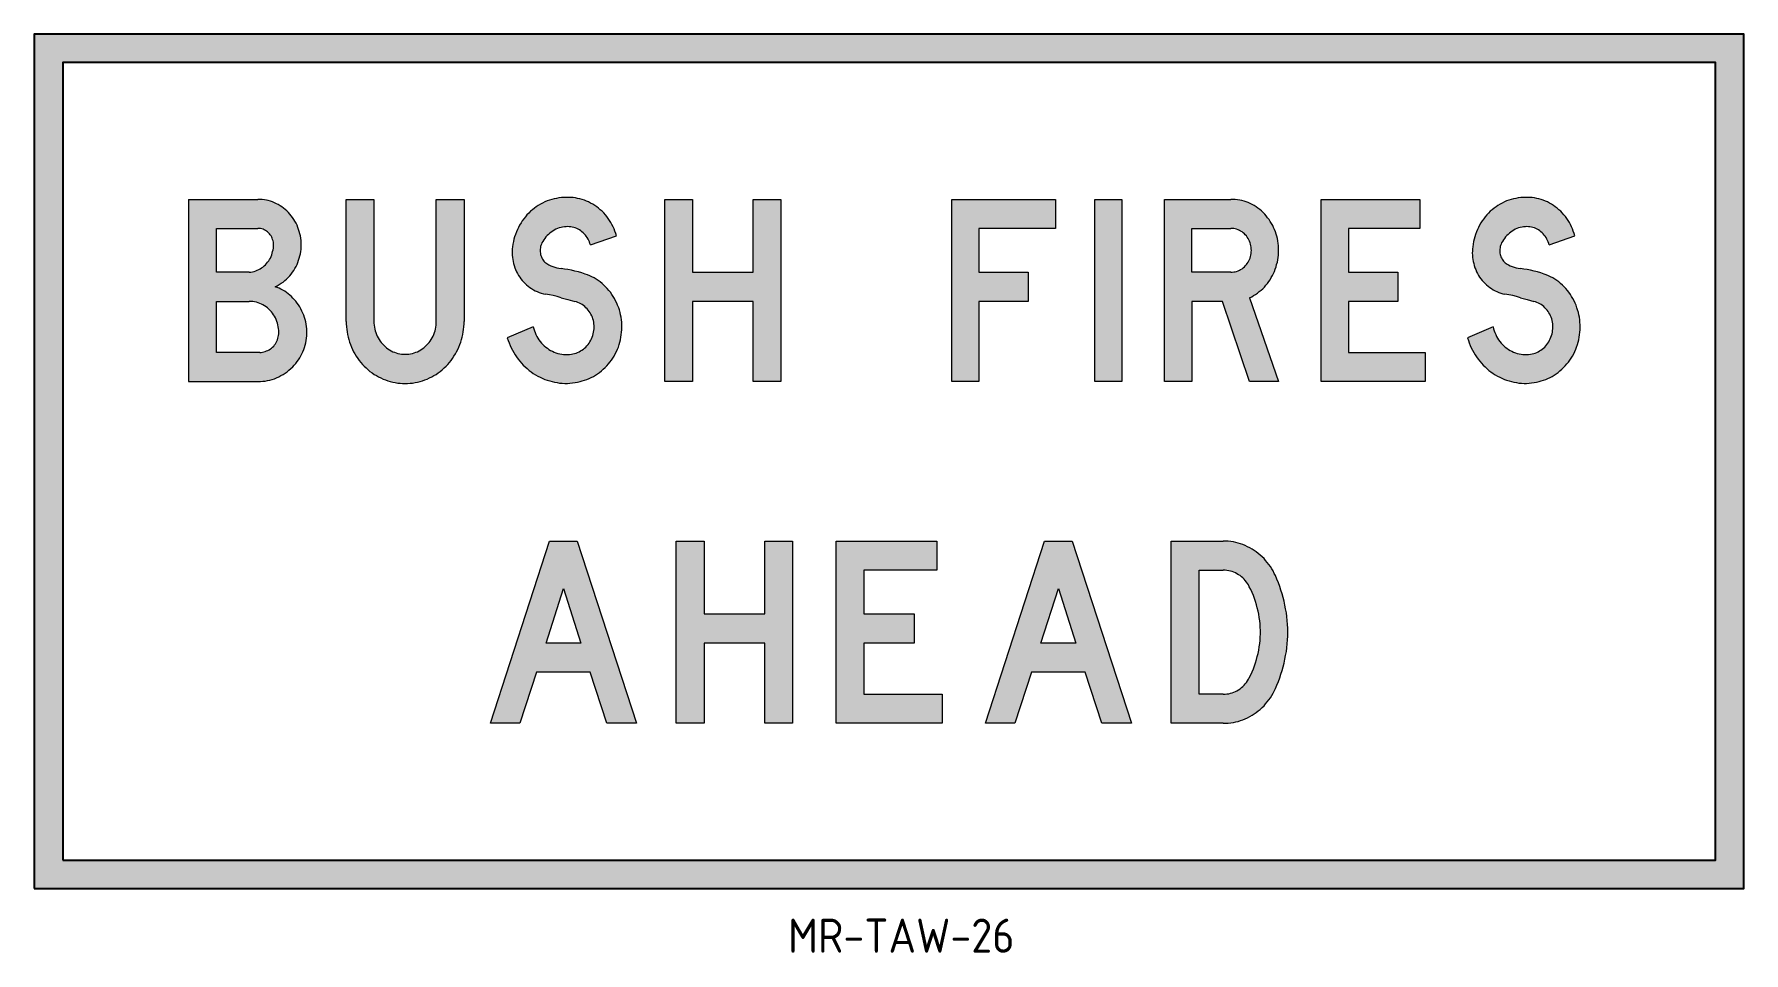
# Model space of a CAD drawing. Extents: x 74 to 224, y 113 to 194.
import ezdxf

# ---------------------------------------------------------------- set-up
doc = ezdxf.new("R2010")
doc.units = 0
doc.header["$LTSCALE"] = 12
doc.header["$MEASUREMENT"] = 0
doc.layers.get('0').update_dxf_attribs({"linetype": 'CONTINUOUS'})
for name, color, linetype in [('L25', 1, 'CONTINUOUS'), ('L35', 3, 'CONTINUOUS'), ('T25', 1, 'CONTINUOUS')]:
    doc.layers.add(name, color=color, linetype=linetype)
doc.styles.add('ISO', font='iso')

msp = doc.modelspace()

# ---------------------------------------------------------------- hatches: boundary and pattern name
at = {"layer": 'L25'}
h = msp.add_hatch(color=256, dxfattribs=at)
h.paths.add_polyline_path([(73.75, 118.61), (223.75, 118.61), (223.75, 193.61), (73.75, 193.61)])
h.paths.add_polyline_path([(76.25, 121.11), (221.25, 121.11), (221.25, 191.11), (76.25, 191.11)], flags=16)
h = msp.add_hatch(color=256, dxfattribs=at)
h.paths.add_polyline_path([(165.13, 140.16), (162.08, 140.16), (163.61, 144.95)], flags=16)
h.paths.add_polyline_path([(157.21, 133.12), (162.39, 149.11), (164.83, 149.11), (170.01, 133.12), (167.42, 133.12), (165.97, 137.6), (161.24, 137.6), (159.8, 133.12)])
h.paths.add_polyline_path([(144.1, 149.11), (152.94, 149.11), (152.94, 146.56), (146.54, 146.56), (146.54, 142.72), (150.96, 142.72), (150.96, 140.16), (146.54, 140.16), (146.54, 135.68), (153.4, 135.68), (153.4, 133.12), (144.1, 133.12)])
h.paths.add_polyline_path([(130.08, 149.11), (132.53, 149.11), (132.53, 142.72), (137.85, 142.72), (137.85, 149.11), (140.29, 149.11), (140.29, 133.12), (137.85, 133.12), (137.85, 140.16), (132.53, 140.16), (132.53, 133.12), (130.08, 133.12)])
h.paths.add_polyline_path([(121.7, 140.16), (118.66, 140.16), (120.18, 144.95)], flags=16)
h.paths.add_polyline_path([(113.78, 133.12), (118.96, 149.11), (121.4, 149.11), (126.58, 133.12), (123.99, 133.12), (122.54, 137.6), (117.82, 137.6), (116.37, 133.12)])
h.paths.add_polyline_path([(186.66, 179.11), (195.32, 179.11), (195.32, 176.55), (189.06, 176.55), (189.06, 172.71), (193.38, 172.71), (193.38, 170.15), (189.06, 170.15), (189.06, 165.68), (195.78, 165.68), (195.78, 163.12), (186.66, 163.12)])
h.paths.add_polyline_path([(166.8, 179.11), (169.19, 179.11), (169.19, 163.12), (166.8, 163.12)])
h.paths.add_polyline_path([(154.25, 179.11), (163.36, 179.11), (163.36, 176.55), (156.64, 176.55), (156.64, 172.71), (160.97, 172.71), (160.97, 170.15), (156.64, 170.15), (156.64, 163.12), (154.25, 163.12)])
h.paths.add_polyline_path([(129.08, 179.11), (131.51, 179.11), (131.51, 172.71), (136.83, 172.71), (136.83, 179.11), (139.26, 179.11), (139.26, 163.12), (136.83, 163.12), (136.83, 170.15), (131.51, 170.15), (131.51, 163.12), (129.08, 163.12)])
h.paths.add_polyline_path([(178.08, 135.68), (175.95, 135.68), (175.95, 146.56), (178.08, 146.56), (178.24, 146.55), (178.39, 146.54), (178.55, 146.51), (178.7, 146.48), (178.85, 146.43), (178.99, 146.38), (179.14, 146.32), (179.28, 146.24), (179.41, 146.16), (179.55, 146.08), (179.67, 145.98), (179.79, 145.88), (179.9, 145.77), (180.01, 145.65), (180.11, 145.52), (180.2, 145.39), (180.29, 145.26), (180.36, 145.11), (180.49, 144.86), (180.61, 144.6), (180.72, 144.34), (180.82, 144.07), (180.91, 143.8), (180.99, 143.52), (181.06, 143.25), (181.13, 142.97), (181.19, 142.69), (181.23, 142.41), (181.27, 142.12), (181.3, 141.84), (181.31, 141.55), (181.33, 141.26), (181.33, 140.98), (181.31, 140.68), (181.3, 140.4), (181.27, 140.11), (181.23, 139.83), (181.19, 139.55), (181.13, 139.26), (181.06, 138.98), (180.99, 138.71), (180.91, 138.44), (180.82, 138.17), (180.72, 137.9), (180.61, 137.63), (180.49, 137.37), (180.36, 137.12), (180.29, 136.98), (180.2, 136.84), (180.11, 136.71), (180.01, 136.58), (179.9, 136.47), (179.79, 136.36), (179.67, 136.25), (179.55, 136.15), (179.41, 136.06), (179.28, 135.98), (179.14, 135.92), (178.99, 135.85), (178.85, 135.8), (178.7, 135.76), (178.55, 135.72), (178.39, 135.7), (178.24, 135.69)], flags=16)
h.paths.add_polyline_path([(178.08, 133.12), (173.51, 133.12), (173.51, 149.11), (178.08, 149.11), (178.3, 149.11), (178.52, 149.1), (178.74, 149.08), (178.96, 149.04), (179.17, 149), (179.39, 148.94), (179.6, 148.88), (179.8, 148.8), (180.01, 148.72), (180.21, 148.62), (180.41, 148.52), (180.6, 148.41), (180.79, 148.3), (180.97, 148.17), (181.15, 148.03), (181.32, 147.89), (181.49, 147.73), (181.65, 147.58), (181.79, 147.41), (181.94, 147.24), (182.08, 147.06), (182.21, 146.87), (182.33, 146.68), (182.45, 146.49), (182.55, 146.28), (182.65, 146.08), (182.79, 145.76), (182.92, 145.45), (183.03, 145.14), (183.14, 144.81), (183.25, 144.49), (183.34, 144.16), (183.42, 143.83), (183.49, 143.49), (183.55, 143.16), (183.61, 142.82), (183.65, 142.48), (183.68, 142.14), (183.71, 141.8), (183.73, 141.46), (183.73, 141.11), (183.73, 140.77), (183.71, 140.44), (183.68, 140.09), (183.65, 139.75), (183.61, 139.41), (183.55, 139.08), (183.49, 138.74), (183.42, 138.41), (183.34, 138.08), (183.25, 137.75), (183.14, 137.42), (183.03, 137.1), (182.92, 136.78), (182.79, 136.47), (182.65, 136.16), (182.55, 135.95), (182.45, 135.75), (182.33, 135.55), (182.21, 135.36), (182.08, 135.17), (181.94, 134.99), (181.79, 134.82), (181.65, 134.66), (181.49, 134.5), (181.32, 134.34), (181.15, 134.2), (180.97, 134.07), (180.79, 133.94), (180.6, 133.82), (180.41, 133.71), (180.21, 133.61), (180.01, 133.52), (179.8, 133.43), (179.6, 133.36), (179.39, 133.29), (179.17, 133.24), (178.96, 133.2), (178.74, 133.16), (178.52, 133.14), (178.3, 133.12)])
h.paths.add_polyline_path([(206.68, 175.11), (208.92, 175.92), (208.85, 176.12), (208.79, 176.32), (208.71, 176.52), (208.63, 176.71), (208.54, 176.9), (208.44, 177.08), (208.33, 177.26), (208.21, 177.44), (208.09, 177.6), (207.96, 177.76), (207.82, 177.92), (207.68, 178.06), (207.53, 178.2), (207.37, 178.33), (207.21, 178.46), (207.04, 178.57), (206.88, 178.68), (206.7, 178.79), (206.52, 178.88), (206.34, 178.96), (206.15, 179.03), (205.96, 179.1), (205.77, 179.15), (205.58, 179.19), (205.38, 179.23), (205.18, 179.26), (204.98, 179.27), (204.78, 179.28), (204.58, 179.27), (204.37, 179.27), (204.17, 179.26), (203.96, 179.23), (203.75, 179.2), (203.54, 179.16), (203.34, 179.1), (203.14, 179.04), (202.94, 178.97), (202.75, 178.88), (202.56, 178.79), (202.37, 178.69), (202.18, 178.58), (202.01, 178.46), (201.83, 178.33), (201.67, 178.19), (201.5, 178.06), (201.35, 177.9), (201.21, 177.74), (201.06, 177.57), (200.93, 177.41), (200.8, 177.22), (200.68, 177.04), (200.57, 176.85), (200.47, 176.65), (200.37, 176.46), (200.29, 176.25), (200.21, 176.04), (200.14, 175.83), (200.08, 175.62), (200.03, 175.4), (199.99, 175.18), (199.96, 174.95), (199.94, 174.77), (199.93, 174.58), (199.92, 174.39), (199.93, 174.2), (199.95, 174.02), (199.97, 173.83), (200.01, 173.65), (200.05, 173.47), (200.1, 173.29), (200.15, 173.11), (200.23, 172.94), (200.3, 172.76), (200.38, 172.6), (200.48, 172.44), (200.57, 172.29), (200.68, 172.14), (200.79, 171.99), (200.91, 171.86), (201.04, 171.73), (201.17, 171.6), (201.31, 171.49), (201.45, 171.38), (201.6, 171.28), (201.76, 171.18), (201.92, 171.09), (202.09, 171.01), (202.26, 170.94), (202.43, 170.88), (202.61, 170.83), (202.79, 170.79), (203.13, 170.73), (203.47, 170.66), (203.8, 170.57), (204.14, 170.47), (204.73, 170.31), (205.33, 170.15), (205.47, 170.12), (205.6, 170.07), (205.72, 170.01), (205.85, 169.95), (205.97, 169.87), (206.08, 169.79), (206.19, 169.7), (206.3, 169.6), (206.39, 169.5), (206.49, 169.39), (206.58, 169.28), (206.65, 169.15), (206.72, 169.03), (206.79, 168.9), (206.84, 168.76), (206.89, 168.62), (206.93, 168.47), (206.96, 168.33), (206.98, 168.19), (206.99, 168.04), (206.99, 167.89), (206.99, 167.74), (206.97, 167.6), (206.95, 167.44), (206.92, 167.3), (206.88, 167.15), (206.83, 167.01), (206.77, 166.88), (206.71, 166.74), (206.64, 166.61), (206.56, 166.49), (206.47, 166.37), (206.38, 166.26), (206.28, 166.15), (206.18, 166.05), (206.07, 165.96), (205.95, 165.88), (205.83, 165.8), (205.7, 165.73), (205.58, 165.67), (205.45, 165.62), (205.31, 165.58), (205.17, 165.54), (205.03, 165.52), (204.87, 165.5), (204.7, 165.49), (204.53, 165.49), (204.37, 165.5), (204.2, 165.52), (204.03, 165.55), (203.87, 165.59), (203.71, 165.64), (203.55, 165.7), (203.39, 165.77), (203.24, 165.85), (203.1, 165.94), (202.96, 166.04), (202.82, 166.14), (202.69, 166.26), (202.57, 166.38), (202.45, 166.5), (202.34, 166.64), (202.23, 166.78), (202.14, 166.93), (202.05, 167.08), (201.98, 167.24), (201.91, 167.41), (201.84, 167.57), (201.79, 167.74), (201.75, 167.92), (199.51, 166.96), (199.58, 166.73), (199.66, 166.51), (199.74, 166.29), (199.84, 166.08), (199.94, 165.87), (200.05, 165.66), (200.17, 165.47), (200.3, 165.28), (200.43, 165.09), (200.58, 164.91), (200.72, 164.73), (200.88, 164.56), (201.05, 164.4), (201.21, 164.25), (201.38, 164.1), (201.56, 163.96), (201.75, 163.83), (201.94, 163.72), (202.13, 163.6), (202.33, 163.5), (202.53, 163.4), (202.74, 163.31), (202.94, 163.23), (203.15, 163.17), (203.37, 163.11), (203.58, 163.07), (203.8, 163.02), (204.02, 162.99), (204.24, 162.98), (204.47, 162.96), (204.69, 162.96), (204.91, 162.98), (205.12, 163), (205.34, 163.03), (205.56, 163.07), (205.78, 163.12), (205.98, 163.17), (206.18, 163.23), (206.37, 163.3), (206.56, 163.38), (206.75, 163.47), (206.93, 163.57), (207.12, 163.68), (207.29, 163.8), (207.46, 163.92), (207.62, 164.05), (207.78, 164.19), (207.93, 164.34), (208.08, 164.5), (208.23, 164.66), (208.36, 164.82), (208.48, 165), (208.6, 165.18), (208.71, 165.36), (208.82, 165.55), (208.91, 165.75), (209, 165.95), (209.07, 166.15), (209.15, 166.36), (209.21, 166.57), (209.26, 166.78), (209.31, 167), (209.34, 167.22), (209.36, 167.44), (209.38, 167.66), (209.39, 167.88), (209.39, 168.09), (209.37, 168.32), (209.35, 168.54), (209.32, 168.76), (209.28, 168.97), (209.23, 169.19), (209.17, 169.4), (209.11, 169.6), (209.03, 169.81), (208.95, 170.01), (208.85, 170.21), (208.75, 170.4), (208.64, 170.59), (208.53, 170.77), (208.4, 170.95), (208.27, 171.12), (208.13, 171.28), (207.99, 171.44), (207.83, 171.59), (207.67, 171.73), (207.51, 171.86), (207.34, 171.98), (207.17, 172.1), (206.99, 172.21), (206.8, 172.31), (206.61, 172.4), (206.42, 172.48), (206.23, 172.55), (205.93, 172.65), (205.64, 172.74), (205.34, 172.82), (205.04, 172.88), (204.75, 172.94), (204.44, 172.99), (204.14, 173.03), (203.96, 173.06), (203.78, 173.1), (203.6, 173.15), (203.43, 173.21), (203.26, 173.28), (203.09, 173.36), (202.99, 173.41), (202.91, 173.47), (202.82, 173.53), (202.75, 173.61), (202.67, 173.69), (202.6, 173.78), (202.54, 173.87), (202.49, 173.97), (202.44, 174.07), (202.4, 174.17), (202.37, 174.28), (202.35, 174.4), (202.34, 174.51), (202.34, 174.63), (202.34, 174.74), (202.36, 174.85), (202.38, 174.96), (202.41, 175.07), (202.45, 175.17), (202.49, 175.28), (202.57, 175.41), (202.65, 175.55), (202.75, 175.68), (202.84, 175.81), (202.95, 175.93), (203.06, 176.04), (203.18, 176.14), (203.3, 176.24), (203.43, 176.33), (203.56, 176.41), (203.7, 176.48), (203.84, 176.54), (203.99, 176.6), (204.13, 176.64), (204.29, 176.68), (204.43, 176.7), (204.58, 176.71), (204.72, 176.72), (204.85, 176.71), (204.98, 176.7), (205.11, 176.68), (205.24, 176.65), (205.37, 176.6), (205.49, 176.55), (205.61, 176.49), (205.73, 176.43), (205.84, 176.36), (205.95, 176.27), (206.05, 176.18), (206.15, 176.09), (206.24, 175.98), (206.32, 175.87), (206.4, 175.76), (206.47, 175.63), (206.53, 175.51), (206.59, 175.38), (206.64, 175.25)])
h.paths.add_polyline_path([(178.74, 172.71), (175.31, 172.71), (175.31, 176.55), (178.74, 176.55), (178.87, 176.55), (179, 176.54), (179.13, 176.52), (179.25, 176.48), (179.37, 176.44), (179.5, 176.38), (179.6, 176.33), (179.72, 176.25), (179.82, 176.17), (179.93, 176.09), (180.01, 176), (180.1, 175.9), (180.18, 175.79), (180.25, 175.68), (180.32, 175.56), (180.38, 175.44), (180.43, 175.3), (180.47, 175.18), (180.5, 175.04), (180.52, 174.91), (180.53, 174.77), (180.54, 174.63), (180.53, 174.5), (180.52, 174.36), (180.5, 174.22), (180.47, 174.09), (180.43, 173.96), (180.38, 173.84), (180.32, 173.71), (180.25, 173.6), (180.18, 173.48), (180.1, 173.38), (180.01, 173.28), (179.93, 173.18), (179.82, 173.09), (179.72, 173.02), (179.6, 172.95), (179.5, 172.89), (179.37, 172.83), (179.25, 172.79), (179.13, 172.76), (179, 172.74), (178.87, 172.72)], flags=16)
h.paths.add_polyline_path([(180.39, 170.47), (182.92, 163.12), (180.39, 163.12), (178, 170.15), (175.31, 170.15), (175.31, 163.12), (172.92, 163.12), (172.92, 179.11), (178.74, 179.11), (178.94, 179.11), (179.13, 179.1), (179.33, 179.08), (179.52, 179.04), (179.71, 179), (179.9, 178.95), (180.08, 178.89), (180.26, 178.82), (180.44, 178.74), (180.61, 178.65), (180.79, 178.56), (180.95, 178.45), (181.12, 178.34), (181.28, 178.22), (181.42, 178.09), (181.57, 177.95), (181.71, 177.81), (181.84, 177.66), (181.97, 177.5), (182.09, 177.34), (182.2, 177.17), (182.31, 177), (182.41, 176.82), (182.49, 176.64), (182.57, 176.45), (182.65, 176.26), (182.71, 176.06), (182.77, 175.87), (182.82, 175.66), (182.86, 175.46), (182.89, 175.25), (182.91, 175.05), (182.92, 174.84), (182.92, 174.63), (182.92, 174.42), (182.91, 174.22), (182.89, 174.01), (182.86, 173.8), (182.82, 173.59), (182.76, 173.38), (182.71, 173.19), (182.64, 172.99), (182.57, 172.79), (182.49, 172.6), (182.39, 172.42), (182.29, 172.24), (182.19, 172.06), (182.07, 171.89), (181.95, 171.73), (181.82, 171.57), (181.68, 171.41), (181.54, 171.27), (181.39, 171.13), (181.24, 171.01), (181.08, 170.88), (180.91, 170.77), (180.74, 170.66), (180.57, 170.56)])
h.paths.add_polyline_path([(122.55, 175.11), (124.83, 175.92), (124.77, 176.12), (124.7, 176.32), (124.62, 176.52), (124.54, 176.71), (124.44, 176.9), (124.34, 177.08), (124.23, 177.26), (124.11, 177.44), (123.99, 177.6), (123.86, 177.76), (123.72, 177.92), (123.57, 178.06), (123.42, 178.2), (123.26, 178.33), (123.1, 178.46), (122.93, 178.57), (122.76, 178.68), (122.57, 178.79), (122.39, 178.88), (122.21, 178.96), (122.02, 179.03), (121.82, 179.1), (121.63, 179.15), (121.43, 179.19), (121.23, 179.23), (121.03, 179.26), (120.83, 179.27), (120.62, 179.28), (120.43, 179.27), (120.21, 179.27), (120, 179.26), (119.79, 179.23), (119.57, 179.2), (119.37, 179.16), (119.16, 179.1), (118.95, 179.04), (118.76, 178.97), (118.55, 178.88), (118.36, 178.79), (118.17, 178.69), (117.98, 178.58), (117.8, 178.46), (117.63, 178.33), (117.46, 178.19), (117.3, 178.06), (117.14, 177.9), (116.98, 177.74), (116.84, 177.57), (116.71, 177.41), (116.57, 177.22), (116.46, 177.04), (116.34, 176.85), (116.24, 176.65), (116.14, 176.46), (116.05, 176.25), (115.97, 176.04), (115.9, 175.83), (115.84, 175.62), (115.79, 175.4), (115.75, 175.18), (115.71, 174.95), (115.69, 174.77), (115.68, 174.58), (115.68, 174.39), (115.69, 174.2), (115.71, 174.02), (115.74, 173.83), (115.76, 173.65), (115.81, 173.47), (115.86, 173.29), (115.92, 173.11), (115.99, 172.94), (116.06, 172.76), (116.15, 172.6), (116.25, 172.44), (116.35, 172.29), (116.45, 172.14), (116.57, 171.99), (116.69, 171.86), (116.82, 171.73), (116.95, 171.6), (117.09, 171.49), (117.24, 171.38), (117.38, 171.28), (117.55, 171.18), (117.71, 171.09), (117.89, 171.01), (118.06, 170.94), (118.24, 170.88), (118.42, 170.83), (118.6, 170.79), (118.95, 170.73), (119.29, 170.66), (119.63, 170.57), (119.97, 170.47), (120.57, 170.31), (121.19, 170.15), (121.32, 170.12), (121.45, 170.07), (121.58, 170.01), (121.71, 169.95), (121.83, 169.87), (121.95, 169.79), (122.06, 169.7), (122.16, 169.6), (122.27, 169.5), (122.36, 169.39), (122.45, 169.28), (122.53, 169.15), (122.6, 169.03), (122.66, 168.9), (122.72, 168.76), (122.77, 168.62), (122.81, 168.47), (122.84, 168.33), (122.86, 168.19), (122.87, 168.04), (122.87, 167.89), (122.87, 167.74), (122.86, 167.6), (122.83, 167.44), (122.8, 167.3), (122.76, 167.15), (122.71, 167.01), (122.65, 166.88), (122.59, 166.74), (122.51, 166.61), (122.43, 166.49), (122.35, 166.37), (122.25, 166.26), (122.15, 166.15), (122.04, 166.05), (121.93, 165.96), (121.81, 165.88), (121.69, 165.8), (121.57, 165.73), (121.43, 165.67), (121.3, 165.62), (121.16, 165.58), (121.02, 165.54), (120.88, 165.52), (120.71, 165.5), (120.54, 165.49), (120.37, 165.49), (120.2, 165.5), (120.03, 165.52), (119.86, 165.55), (119.7, 165.59), (119.53, 165.64), (119.37, 165.7), (119.22, 165.77), (119.06, 165.85), (118.91, 165.94), (118.77, 166.04), (118.63, 166.14), (118.5, 166.26), (118.37, 166.38), (118.25, 166.5), (118.14, 166.64), (118.03, 166.78), (117.94, 166.93), (117.85, 167.08), (117.77, 167.24), (117.7, 167.41), (117.63, 167.57), (117.58, 167.74), (117.54, 167.92), (115.26, 166.96), (115.33, 166.73), (115.41, 166.51), (115.5, 166.29), (115.6, 166.08), (115.7, 165.87), (115.82, 165.66), (115.94, 165.47), (116.06, 165.28), (116.2, 165.09), (116.35, 164.91), (116.5, 164.73), (116.65, 164.56), (116.82, 164.4), (116.99, 164.25), (117.17, 164.1), (117.35, 163.96), (117.54, 163.83), (117.73, 163.72), (117.93, 163.6), (118.13, 163.5), (118.33, 163.4), (118.54, 163.31), (118.76, 163.23), (118.98, 163.17), (119.19, 163.11), (119.41, 163.07), (119.63, 163.02), (119.85, 162.99), (120.08, 162.98), (120.3, 162.96), (120.53, 162.96), (120.75, 162.98), (120.97, 163), (121.2, 163.03), (121.42, 163.07), (121.64, 163.12), (121.84, 163.17), (122.04, 163.23), (122.24, 163.3), (122.43, 163.38), (122.62, 163.47), (122.81, 163.57), (123, 163.68), (123.18, 163.8), (123.35, 163.92), (123.51, 164.05), (123.68, 164.19), (123.84, 164.34), (123.98, 164.5), (124.13, 164.66), (124.26, 164.82), (124.39, 165), (124.51, 165.18), (124.62, 165.36), (124.73, 165.55), (124.83, 165.75), (124.92, 165.95), (125, 166.15), (125.06, 166.36), (125.13, 166.57), (125.18, 166.78), (125.22, 167), (125.26, 167.22), (125.29, 167.44), (125.3, 167.66), (125.31, 167.88), (125.31, 168.09), (125.3, 168.32), (125.27, 168.54), (125.24, 168.76), (125.2, 168.97), (125.15, 169.19), (125.09, 169.4), (125.03, 169.6), (124.94, 169.81), (124.86, 170.01), (124.76, 170.21), (124.66, 170.4), (124.55, 170.59), (124.43, 170.77), (124.31, 170.95), (124.17, 171.12), (124.03, 171.28), (123.88, 171.44), (123.73, 171.59), (123.57, 171.73), (123.4, 171.86), (123.23, 171.98), (123.05, 172.1), (122.87, 172.21), (122.68, 172.31), (122.49, 172.4), (122.3, 172.48), (122.1, 172.55), (121.8, 172.65), (121.5, 172.74), (121.19, 172.82), (120.89, 172.88), (120.58, 172.94), (120.27, 172.99), (119.97, 173.03), (119.79, 173.06), (119.6, 173.1), (119.43, 173.15), (119.25, 173.21), (119.08, 173.28), (118.9, 173.36), (118.81, 173.41), (118.72, 173.47), (118.63, 173.53), (118.55, 173.61), (118.47, 173.69), (118.41, 173.78), (118.35, 173.87), (118.29, 173.97), (118.25, 174.07), (118.21, 174.17), (118.18, 174.28), (118.16, 174.4), (118.14, 174.51), (118.14, 174.63), (118.14, 174.74), (118.16, 174.85), (118.18, 174.96), (118.21, 175.07), (118.25, 175.17), (118.3, 175.28), (118.38, 175.41), (118.46, 175.55), (118.55, 175.68), (118.65, 175.81), (118.76, 175.93), (118.87, 176.04), (118.99, 176.14), (119.12, 176.24), (119.25, 176.33), (119.38, 176.41), (119.52, 176.48), (119.67, 176.54), (119.81, 176.6), (119.97, 176.64), (120.11, 176.68), (120.27, 176.7), (120.43, 176.71), (120.56, 176.72), (120.69, 176.71), (120.83, 176.7), (120.96, 176.68), (121.09, 176.65), (121.22, 176.6), (121.35, 176.55), (121.47, 176.49), (121.59, 176.43), (121.7, 176.36), (121.81, 176.27), (121.92, 176.18), (122.01, 176.09), (122.11, 175.98), (122.19, 175.87), (122.27, 175.76), (122.34, 175.63), (122.41, 175.51), (122.46, 175.38), (122.51, 175.25)])
h.paths.add_polyline_path([(101.13, 168.39), (101.13, 179.11), (103.56, 179.11), (103.56, 168.39), (103.56, 168.23), (103.58, 168.06), (103.6, 167.9), (103.63, 167.73), (103.67, 167.57), (103.72, 167.41), (103.78, 167.25), (103.85, 167.1), (103.92, 166.96), (104.01, 166.81), (104.1, 166.67), (104.2, 166.54), (104.3, 166.42), (104.42, 166.3), (104.53, 166.18), (104.66, 166.08), (104.79, 165.99), (104.93, 165.9), (105.07, 165.82), (105.21, 165.74), (105.36, 165.69), (105.51, 165.63), (105.66, 165.59), (105.82, 165.55), (105.98, 165.53), (106.14, 165.52), (106.29, 165.52), (106.45, 165.52), (106.61, 165.53), (106.77, 165.55), (106.93, 165.59), (107.08, 165.63), (107.23, 165.69), (107.38, 165.74), (107.53, 165.82), (107.66, 165.9), (107.8, 165.99), (107.93, 166.08), (108.06, 166.18), (108.17, 166.3), (108.29, 166.42), (108.39, 166.54), (108.5, 166.67), (108.58, 166.81), (108.66, 166.96), (108.74, 167.1), (108.81, 167.25), (108.87, 167.41), (108.92, 167.57), (108.96, 167.73), (108.99, 167.9), (109.01, 168.06), (109.03, 168.23), (109.03, 168.39), (109.03, 179.11), (111.46, 179.11), (111.46, 168.39), (111.46, 168.17), (111.44, 167.93), (111.42, 167.7), (111.39, 167.47), (111.35, 167.25), (111.3, 167.02), (111.24, 166.8), (111.17, 166.58), (111.09, 166.36), (111.01, 166.15), (110.91, 165.94), (110.81, 165.74), (110.7, 165.54), (110.58, 165.34), (110.46, 165.15), (110.32, 164.97), (110.18, 164.8), (110.03, 164.62), (109.88, 164.46), (109.71, 164.31), (109.55, 164.15), (109.37, 164.01), (109.2, 163.88), (109.01, 163.75), (108.82, 163.64), (108.63, 163.53), (108.43, 163.43), (108.23, 163.34), (108.02, 163.26), (107.81, 163.19), (107.6, 163.12), (107.39, 163.07), (107.17, 163.03), (106.95, 162.99), (106.73, 162.97), (106.51, 162.96), (106.29, 162.96), (106.07, 162.96), (105.85, 162.97), (105.64, 162.99), (105.42, 163.03), (105.2, 163.07), (104.99, 163.12), (104.78, 163.19), (104.57, 163.26), (104.37, 163.34), (104.16, 163.43), (103.96, 163.53), (103.77, 163.64), (103.58, 163.75), (103.39, 163.88), (103.21, 164.01), (103.04, 164.15), (102.88, 164.31), (102.71, 164.46), (102.56, 164.62), (102.41, 164.8), (102.26, 164.97), (102.13, 165.15), (102.01, 165.34), (101.88, 165.54), (101.77, 165.74), (101.67, 165.94), (101.58, 166.15), (101.5, 166.36), (101.42, 166.58), (101.35, 166.8), (101.29, 167.02), (101.24, 167.25), (101.2, 167.47), (101.17, 167.7), (101.15, 167.93), (101.13, 168.17)])
h.paths.add_polyline_path([(93.54, 165.68), (89.73, 165.68), (89.73, 170.15), (92.62, 170.15), (92.78, 170.15), (92.93, 170.14), (93.09, 170.12), (93.24, 170.08), (93.39, 170.04), (93.54, 169.98), (93.68, 169.92), (93.82, 169.85), (93.96, 169.77), (94.09, 169.68), (94.21, 169.58), (94.34, 169.47), (94.45, 169.36), (94.56, 169.24), (94.66, 169.12), (94.75, 168.98), (94.83, 168.85), (94.91, 168.7), (94.98, 168.55), (95.04, 168.4), (95.09, 168.25), (95.13, 168.09), (95.16, 167.93), (95.19, 167.77), (95.2, 167.6), (95.21, 167.44), (95.2, 167.31), (95.19, 167.17), (95.16, 167.04), (95.13, 166.92), (95.09, 166.79), (95.04, 166.67), (94.98, 166.55), (94.91, 166.44), (94.84, 166.34), (94.76, 166.23), (94.67, 166.15), (94.58, 166.06), (94.48, 165.98), (94.37, 165.91), (94.26, 165.85), (94.14, 165.8), (94.02, 165.75), (93.91, 165.72), (93.78, 165.69), (93.66, 165.68)], flags=16)
h.paths.add_polyline_path([(92.62, 172.71), (89.73, 172.71), (89.73, 176.55), (93.38, 176.55), (93.49, 176.55), (93.61, 176.54), (93.72, 176.52), (93.83, 176.48), (93.93, 176.44), (94.03, 176.38), (94.13, 176.33), (94.22, 176.25), (94.31, 176.18), (94.39, 176.09), (94.46, 176), (94.53, 175.9), (94.59, 175.8), (94.64, 175.7), (94.67, 175.58), (94.71, 175.47), (94.73, 175.36), (94.75, 175.23), (94.75, 175.11), (94.74, 174.96), (94.73, 174.82), (94.71, 174.67), (94.67, 174.52), (94.64, 174.38), (94.59, 174.23), (94.53, 174.09), (94.47, 173.96), (94.4, 173.83), (94.32, 173.71), (94.23, 173.59), (94.13, 173.47), (94.03, 173.37), (93.92, 173.27), (93.81, 173.17), (93.7, 173.09), (93.57, 173.01), (93.45, 172.95), (93.32, 172.88), (93.18, 172.83), (93.04, 172.79), (92.9, 172.76), (92.76, 172.73)], flags=16)
h.paths.add_polyline_path([(87.3, 179.11), (87.3, 163.12), (93.38, 163.12), (93.59, 163.12), (93.8, 163.14), (94.01, 163.16), (94.21, 163.2), (94.42, 163.25), (94.62, 163.31), (94.82, 163.37), (95.02, 163.45), (95.21, 163.53), (95.4, 163.64), (95.59, 163.74), (95.76, 163.85), (95.94, 163.98), (96.1, 164.11), (96.27, 164.25), (96.43, 164.4), (96.57, 164.55), (96.7, 164.71), (96.83, 164.87), (96.94, 165.03), (97.05, 165.2), (97.15, 165.38), (97.24, 165.55), (97.33, 165.74), (97.4, 165.93), (97.47, 166.12), (97.53, 166.32), (97.57, 166.52), (97.61, 166.72), (97.64, 166.93), (97.66, 167.13), (97.67, 167.34), (97.67, 167.54), (97.66, 167.74), (97.64, 167.95), (97.61, 168.15), (97.57, 168.35), (97.53, 168.55), (97.47, 168.74), (97.4, 168.94), (97.33, 169.13), (97.24, 169.31), (97.15, 169.5), (97.05, 169.67), (96.94, 169.84), (96.83, 170.01), (96.7, 170.17), (96.57, 170.31), (96.44, 170.45), (96.31, 170.58), (96.17, 170.71), (96.02, 170.82), (95.88, 170.93), (95.73, 171.04), (95.56, 171.13), (95.4, 171.22), (95.24, 171.3), (95.07, 171.37), (94.9, 171.44), (95.08, 171.52), (95.25, 171.63), (95.42, 171.74), (95.58, 171.85), (95.73, 171.98), (95.89, 172.11), (96.03, 172.25), (96.17, 172.4), (96.29, 172.55), (96.42, 172.71), (96.53, 172.87), (96.63, 173.04), (96.72, 173.22), (96.81, 173.39), (96.88, 173.57), (96.95, 173.76), (97.01, 173.95), (97.06, 174.14), (97.1, 174.33), (97.13, 174.52), (97.16, 174.72), (97.17, 174.92), (97.17, 175.11), (97.17, 175.31), (97.16, 175.51), (97.13, 175.71), (97.1, 175.9), (97.06, 176.09), (97.01, 176.28), (96.95, 176.47), (96.88, 176.65), (96.81, 176.84), (96.72, 177.01), (96.63, 177.19), (96.53, 177.35), (96.42, 177.52), (96.3, 177.67), (96.18, 177.81), (96.05, 177.95), (95.92, 178.09), (95.78, 178.22), (95.63, 178.34), (95.48, 178.45), (95.32, 178.55), (95.16, 178.65), (95, 178.73), (94.83, 178.81), (94.65, 178.89), (94.48, 178.95), (94.29, 179), (94.12, 179.04), (93.94, 179.07), (93.75, 179.1), (93.56, 179.11), (93.38, 179.11)])

# ---------------------------------------------------------------- linework, layer by layer
at = {"color": 1, "lineweight": 0}
for points in [[(87.3, 179.11), (87.3, 163.12), (93.38, 163.12), (93.59, 163.12), (93.8, 163.14), (94.01, 163.16), (94.21, 163.2), (94.42, 163.25), (94.62, 163.31), (94.82, 163.37), (95.02, 163.45), (95.21, 163.53), (95.4, 163.64), (95.59, 163.74), (95.76, 163.85), (95.94, 163.98), (96.1, 164.11), (96.27, 164.25), (96.43, 164.4), (96.57, 164.55), (96.7, 164.71), (96.83, 164.87), (96.94, 165.03), (97.05, 165.2), (97.15, 165.38), (97.24, 165.55), (97.33, 165.74), (97.4, 165.93), (97.47, 166.12), (97.53, 166.32), (97.57, 166.52), (97.61, 166.72), (97.64, 166.93), (97.66, 167.13), (97.67, 167.34), (97.67, 167.54), (97.66, 167.74), (97.64, 167.95), (97.61, 168.15), (97.57, 168.35), (97.53, 168.55), (97.47, 168.74), (97.4, 168.94), (97.33, 169.13), (97.24, 169.31), (97.15, 169.5), (97.05, 169.67), (96.94, 169.84), (96.83, 170.01), (96.7, 170.17), (96.57, 170.31), (96.44, 170.45), (96.31, 170.58), (96.17, 170.71), (96.02, 170.82), (95.88, 170.93), (95.73, 171.04), (95.56, 171.13), (95.4, 171.22), (95.24, 171.3), (95.07, 171.37), (94.9, 171.44)], [(87.3, 179.11), (93.38, 179.11)], [(96.42, 177.52), (96.3, 177.67), (96.18, 177.81), (96.05, 177.95), (95.92, 178.09), (95.78, 178.22), (95.63, 178.34), (95.48, 178.45), (95.32, 178.55), (95.16, 178.65), (95, 178.73), (94.83, 178.81), (94.65, 178.89), (94.48, 178.95), (94.29, 179), (94.12, 179.04), (93.94, 179.07), (93.75, 179.1), (93.56, 179.11), (93.38, 179.11)], [(101.13, 179.11), (103.56, 179.11), (103.56, 168.39), (103.56, 168.23), (103.58, 168.06), (103.6, 167.9), (103.63, 167.73), (103.67, 167.57), (103.72, 167.41), (103.78, 167.25), (103.85, 167.1), (103.92, 166.96), (104.01, 166.81), (104.1, 166.67), (104.2, 166.54), (104.3, 166.42), (104.42, 166.3), (104.53, 166.18), (104.66, 166.08), (104.79, 165.99), (104.93, 165.9), (105.07, 165.82), (105.21, 165.74), (105.36, 165.69), (105.51, 165.63), (105.66, 165.59), (105.82, 165.55), (105.98, 165.53), (106.14, 165.52), (106.29, 165.52), (106.45, 165.52), (106.61, 165.53), (106.77, 165.55), (106.93, 165.59), (107.08, 165.63), (107.23, 165.69), (107.38, 165.74), (107.53, 165.82), (107.66, 165.9), (107.8, 165.99), (107.93, 166.08), (108.06, 166.18), (108.17, 166.3), (108.29, 166.42), (108.39, 166.54), (108.5, 166.67), (108.58, 166.81), (108.66, 166.96), (108.74, 167.1), (108.81, 167.25), (108.87, 167.41), (108.92, 167.57), (108.96, 167.73), (108.99, 167.9), (109.01, 168.06), (109.03, 168.23), (109.03, 168.39), (109.03, 179.11), (111.46, 179.11), (111.46, 168.39)], [(101.13, 168.39), (101.13, 179.11)], [(120.43, 179.27), (120.21, 179.27), (120, 179.26), (119.79, 179.23), (119.57, 179.2), (119.37, 179.16), (119.16, 179.1), (118.95, 179.04), (118.76, 178.97), (118.55, 178.88), (118.36, 178.79), (118.17, 178.69), (117.98, 178.58), (117.8, 178.46), (117.63, 178.33), (117.46, 178.19), (117.3, 178.06), (117.14, 177.9), (116.98, 177.74), (116.84, 177.57), (116.71, 177.41), (116.57, 177.22), (116.46, 177.04), (116.34, 176.85), (116.24, 176.65), (116.14, 176.46), (116.05, 176.25), (115.97, 176.04), (115.9, 175.83), (115.84, 175.62), (115.79, 175.4), (115.75, 175.18), (115.71, 174.95), (115.69, 174.77), (115.68, 174.58), (115.68, 174.39), (115.69, 174.2), (115.71, 174.02), (115.74, 173.83), (115.76, 173.65), (115.81, 173.47), (115.86, 173.29), (115.92, 173.11), (115.99, 172.94), (116.06, 172.76), (116.15, 172.6), (116.25, 172.44), (116.35, 172.29), (116.45, 172.14), (116.57, 171.99), (116.69, 171.86), (116.82, 171.73), (116.95, 171.6), (117.09, 171.49), (117.24, 171.38), (117.38, 171.28), (117.55, 171.18), (117.71, 171.09), (117.89, 171.01), (118.06, 170.94), (118.24, 170.88), (118.42, 170.83), (118.6, 170.79)], [(122.55, 175.11), (124.83, 175.92), (124.77, 176.12), (124.7, 176.32), (124.62, 176.52), (124.54, 176.71), (124.44, 176.9), (124.34, 177.08), (124.23, 177.26), (124.11, 177.44), (123.99, 177.6), (123.86, 177.76), (123.72, 177.92), (123.57, 178.06), (123.42, 178.2), (123.26, 178.33), (123.1, 178.46), (122.93, 178.57), (122.76, 178.68), (122.57, 178.79), (122.39, 178.88), (122.21, 178.96), (122.02, 179.03), (121.82, 179.1), (121.63, 179.15), (121.43, 179.19), (121.23, 179.23), (121.03, 179.26), (120.83, 179.27), (120.62, 179.28), (120.43, 179.27)], [(129.08, 179.11), (131.51, 179.11), (131.51, 172.71), (136.83, 172.71), (136.83, 179.11), (139.26, 179.11), (139.26, 163.12), (136.83, 163.12), (136.83, 170.15), (131.51, 170.15), (131.51, 163.12), (129.08, 163.12), (129.08, 179.11), (129.08, 179.11)], [(154.25, 179.11), (163.36, 179.11), (163.36, 176.55), (156.64, 176.55), (156.64, 172.71), (160.97, 172.71), (160.97, 170.15), (156.64, 170.15), (156.64, 163.12), (154.25, 163.12), (154.25, 179.11), (154.25, 179.11)], [(166.8, 179.11), (169.19, 179.11), (169.19, 163.12), (166.8, 163.12), (166.8, 179.11), (166.8, 179.11)], [(180.39, 170.47), (182.92, 163.12), (180.39, 163.12), (178, 170.15), (175.31, 170.15), (175.31, 163.12), (172.92, 163.12), (172.92, 179.11)], [(172.92, 179.11), (178.74, 179.11)], [(182.92, 174.63), (182.92, 174.84), (182.91, 175.05), (182.89, 175.25), (182.86, 175.46), (182.82, 175.66), (182.77, 175.87), (182.71, 176.06), (182.65, 176.26), (182.57, 176.45), (182.49, 176.64), (182.41, 176.82), (182.31, 177), (182.2, 177.17), (182.09, 177.34), (181.97, 177.5), (181.84, 177.66), (181.71, 177.81), (181.57, 177.95), (181.42, 178.09), (181.28, 178.22), (181.12, 178.34), (180.95, 178.45), (180.79, 178.56), (180.61, 178.65), (180.44, 178.74), (180.26, 178.82), (180.08, 178.89), (179.9, 178.95), (179.71, 179), (179.52, 179.04), (179.33, 179.08), (179.13, 179.1), (178.94, 179.11), (178.74, 179.11)], [(186.66, 179.11), (195.32, 179.11), (195.32, 176.55), (189.06, 176.55), (189.06, 172.71), (193.38, 172.71), (193.38, 170.15), (189.06, 170.15), (189.06, 165.68), (195.78, 165.68), (195.78, 163.12), (186.66, 163.12), (186.66, 179.11), (186.66, 179.11)], [(204.58, 179.27), (204.37, 179.27), (204.17, 179.26), (203.96, 179.23), (203.75, 179.2), (203.54, 179.16), (203.34, 179.1), (203.14, 179.04), (202.94, 178.97), (202.75, 178.88), (202.56, 178.79), (202.37, 178.69), (202.18, 178.58), (202.01, 178.46), (201.83, 178.33), (201.67, 178.19), (201.5, 178.06), (201.35, 177.9), (201.21, 177.74), (201.06, 177.57), (200.93, 177.41), (200.8, 177.22), (200.68, 177.04), (200.57, 176.85), (200.47, 176.65), (200.37, 176.46), (200.29, 176.25), (200.21, 176.04), (200.14, 175.83), (200.08, 175.62), (200.03, 175.4), (199.99, 175.18), (199.96, 174.95), (199.94, 174.77), (199.93, 174.58), (199.92, 174.39), (199.93, 174.2), (199.95, 174.02), (199.97, 173.83), (200.01, 173.65), (200.05, 173.47), (200.1, 173.29), (200.15, 173.11), (200.23, 172.94), (200.3, 172.76), (200.38, 172.6), (200.48, 172.44), (200.57, 172.29), (200.68, 172.14), (200.79, 171.99), (200.91, 171.86), (201.04, 171.73), (201.17, 171.6), (201.31, 171.49), (201.45, 171.38), (201.6, 171.28), (201.76, 171.18), (201.92, 171.09), (202.09, 171.01), (202.26, 170.94), (202.43, 170.88), (202.61, 170.83), (202.79, 170.79)], [(206.68, 175.11), (208.92, 175.92), (208.85, 176.12), (208.79, 176.32), (208.71, 176.52), (208.63, 176.71), (208.54, 176.9), (208.44, 177.08), (208.33, 177.26), (208.21, 177.44), (208.09, 177.6), (207.96, 177.76), (207.82, 177.92), (207.68, 178.06), (207.53, 178.2), (207.37, 178.33), (207.21, 178.46), (207.04, 178.57), (206.88, 178.68), (206.7, 178.79), (206.52, 178.88), (206.34, 178.96), (206.15, 179.03), (205.96, 179.1), (205.77, 179.15), (205.58, 179.19), (205.38, 179.23), (205.18, 179.26), (204.98, 179.27), (204.78, 179.28), (204.58, 179.27)], [(96.42, 172.71), (96.53, 172.87), (96.63, 173.04), (96.72, 173.22), (96.81, 173.39), (96.88, 173.57), (96.95, 173.76), (97.01, 173.95), (97.06, 174.14), (97.1, 174.33), (97.13, 174.52), (97.16, 174.72), (97.17, 174.92), (97.17, 175.11), (97.17, 175.31), (97.16, 175.51), (97.13, 175.71), (97.1, 175.9), (97.06, 176.09), (97.01, 176.28), (96.95, 176.47), (96.88, 176.65), (96.81, 176.84), (96.72, 177.01), (96.63, 177.19), (96.53, 177.35), (96.42, 177.52)], [(92.62, 172.71), (89.73, 172.71), (89.73, 176.55)], [(89.73, 176.55), (93.38, 176.55)], [(94.75, 175.11), (94.75, 175.23), (94.73, 175.36), (94.71, 175.47), (94.67, 175.58), (94.64, 175.7), (94.59, 175.8), (94.53, 175.9), (94.46, 176), (94.39, 176.09), (94.31, 176.18), (94.22, 176.25), (94.13, 176.33), (94.03, 176.38), (93.93, 176.44), (93.83, 176.48), (93.72, 176.52), (93.61, 176.54), (93.49, 176.55), (93.38, 176.55)], [(120.43, 176.71), (120.27, 176.7), (120.11, 176.68), (119.97, 176.64), (119.81, 176.6), (119.67, 176.54), (119.52, 176.48), (119.38, 176.41), (119.25, 176.33), (119.12, 176.24), (118.99, 176.14), (118.87, 176.04), (118.76, 175.93), (118.65, 175.81), (118.55, 175.68), (118.46, 175.55), (118.38, 175.41), (118.3, 175.28)], [(122.55, 175.11), (122.51, 175.25), (122.46, 175.38), (122.41, 175.51), (122.34, 175.63), (122.27, 175.76), (122.19, 175.87), (122.11, 175.98), (122.01, 176.09), (121.92, 176.18), (121.81, 176.27), (121.7, 176.36), (121.59, 176.43), (121.47, 176.49), (121.35, 176.55), (121.22, 176.6), (121.09, 176.65), (120.96, 176.68), (120.83, 176.7), (120.69, 176.71), (120.56, 176.72), (120.43, 176.71)], [(178.74, 172.71), (175.31, 172.71), (175.31, 176.55)], [(175.31, 176.55), (178.74, 176.55)], [(180.54, 174.63), (180.53, 174.77), (180.52, 174.91), (180.5, 175.04), (180.47, 175.18), (180.43, 175.3), (180.38, 175.44), (180.32, 175.56), (180.25, 175.68), (180.18, 175.79), (180.1, 175.9), (180.01, 176), (179.93, 176.09), (179.82, 176.17), (179.72, 176.25), (179.6, 176.33), (179.5, 176.38), (179.37, 176.44), (179.25, 176.48), (179.13, 176.52), (179, 176.54), (178.87, 176.55), (178.74, 176.55)], [(204.58, 176.71), (204.43, 176.7), (204.29, 176.68), (204.13, 176.64), (203.99, 176.6), (203.84, 176.54), (203.7, 176.48), (203.56, 176.41), (203.43, 176.33), (203.3, 176.24), (203.18, 176.14), (203.06, 176.04), (202.95, 175.93), (202.84, 175.81), (202.75, 175.68), (202.65, 175.55), (202.57, 175.41), (202.49, 175.28)], [(206.68, 175.11), (206.64, 175.25), (206.59, 175.38), (206.53, 175.51), (206.47, 175.63), (206.4, 175.76), (206.32, 175.87), (206.24, 175.98), (206.15, 176.09), (206.05, 176.18), (205.95, 176.27), (205.84, 176.36), (205.73, 176.43), (205.61, 176.49), (205.49, 176.55), (205.37, 176.6), (205.24, 176.65), (205.11, 176.68), (204.98, 176.7), (204.85, 176.71), (204.72, 176.72), (204.58, 176.71)], [(92.62, 172.71), (92.76, 172.73), (92.9, 172.76), (93.04, 172.79), (93.18, 172.83), (93.32, 172.88), (93.45, 172.95), (93.57, 173.01), (93.7, 173.09), (93.81, 173.17), (93.92, 173.27), (94.03, 173.37), (94.13, 173.47), (94.23, 173.59), (94.32, 173.71), (94.4, 173.83), (94.47, 173.96), (94.53, 174.09), (94.59, 174.23), (94.64, 174.38), (94.67, 174.52), (94.71, 174.67), (94.73, 174.82), (94.74, 174.96), (94.75, 175.11)], [(118.3, 175.28), (118.25, 175.17), (118.21, 175.07), (118.18, 174.96), (118.16, 174.85), (118.14, 174.74), (118.14, 174.63), (118.14, 174.51), (118.16, 174.4), (118.18, 174.28), (118.21, 174.17), (118.25, 174.07), (118.29, 173.97), (118.35, 173.87), (118.41, 173.78), (118.47, 173.69), (118.55, 173.61), (118.63, 173.53), (118.72, 173.47), (118.81, 173.41), (118.9, 173.36)], [(178.74, 172.71), (178.87, 172.72), (179, 172.74), (179.13, 172.76), (179.25, 172.79), (179.37, 172.83), (179.5, 172.89), (179.6, 172.95), (179.72, 173.02), (179.82, 173.09), (179.93, 173.18), (180.01, 173.28), (180.1, 173.38), (180.18, 173.48), (180.25, 173.6), (180.32, 173.71), (180.38, 173.84), (180.43, 173.96), (180.47, 174.09), (180.5, 174.22), (180.52, 174.36), (180.53, 174.5), (180.54, 174.63)], [(180.39, 170.47), (180.57, 170.56), (180.74, 170.66), (180.91, 170.77), (181.08, 170.88), (181.24, 171.01), (181.39, 171.13), (181.54, 171.27), (181.68, 171.41), (181.82, 171.57), (181.95, 171.73), (182.07, 171.89), (182.19, 172.06), (182.29, 172.24), (182.39, 172.42), (182.49, 172.6), (182.57, 172.79), (182.64, 172.99), (182.71, 173.19), (182.76, 173.38), (182.82, 173.59), (182.86, 173.8), (182.89, 174.01), (182.91, 174.22), (182.92, 174.42), (182.92, 174.63)], [(202.49, 175.28), (202.45, 175.17), (202.41, 175.07), (202.38, 174.96), (202.36, 174.85), (202.34, 174.74), (202.34, 174.63), (202.34, 174.51), (202.35, 174.4), (202.37, 174.28), (202.4, 174.17), (202.44, 174.07), (202.49, 173.97), (202.54, 173.87), (202.6, 173.78), (202.67, 173.69), (202.75, 173.61), (202.82, 173.53), (202.91, 173.47), (202.99, 173.41), (203.09, 173.36)], [(94.9, 171.44), (95.08, 171.52), (95.25, 171.63), (95.42, 171.74), (95.58, 171.85), (95.73, 171.98), (95.89, 172.11), (96.03, 172.25), (96.17, 172.4), (96.29, 172.55), (96.42, 172.71)], [(117.54, 167.92), (115.26, 166.96), (115.33, 166.73), (115.41, 166.51), (115.5, 166.29), (115.6, 166.08), (115.7, 165.87), (115.82, 165.66), (115.94, 165.47), (116.06, 165.28), (116.2, 165.09), (116.35, 164.91), (116.5, 164.73), (116.65, 164.56), (116.82, 164.4), (116.99, 164.25), (117.17, 164.1), (117.35, 163.96), (117.54, 163.83), (117.73, 163.72), (117.93, 163.6), (118.13, 163.5), (118.33, 163.4), (118.54, 163.31), (118.76, 163.23), (118.98, 163.17), (119.19, 163.11), (119.41, 163.07), (119.63, 163.02), (119.85, 162.99), (120.08, 162.98), (120.3, 162.96), (120.53, 162.96), (120.75, 162.98), (120.97, 163), (121.2, 163.03), (121.42, 163.07), (121.64, 163.12), (121.84, 163.17), (122.04, 163.23), (122.24, 163.3), (122.43, 163.38), (122.62, 163.47), (122.81, 163.57), (123, 163.68), (123.18, 163.8), (123.35, 163.92), (123.51, 164.05), (123.68, 164.19), (123.84, 164.34), (123.98, 164.5), (124.13, 164.66), (124.26, 164.82), (124.39, 165), (124.51, 165.18), (124.62, 165.36), (124.73, 165.55), (124.83, 165.75), (124.92, 165.95), (125, 166.15), (125.06, 166.36), (125.13, 166.57), (125.18, 166.78), (125.22, 167), (125.26, 167.22), (125.29, 167.44), (125.3, 167.66), (125.31, 167.88), (125.31, 168.09), (125.3, 168.32), (125.27, 168.54), (125.24, 168.76), (125.2, 168.97), (125.15, 169.19), (125.09, 169.4), (125.03, 169.6), (124.94, 169.81), (124.86, 170.01), (124.76, 170.21), (124.66, 170.4), (124.55, 170.59), (124.43, 170.77), (124.31, 170.95), (124.17, 171.12), (124.03, 171.28), (123.88, 171.44), (123.73, 171.59), (123.57, 171.73), (123.4, 171.86), (123.23, 171.98), (123.05, 172.1), (122.87, 172.21), (122.68, 172.31), (122.49, 172.4), (122.3, 172.48), (122.1, 172.55), (121.8, 172.65), (121.5, 172.74), (121.19, 172.82), (120.89, 172.88), (120.58, 172.94), (120.27, 172.99), (119.97, 173.03)], [(118.9, 173.36), (119.08, 173.28), (119.25, 173.21), (119.43, 173.15), (119.6, 173.1), (119.79, 173.06), (119.97, 173.03)], [(201.75, 167.92), (199.51, 166.96), (199.58, 166.73), (199.66, 166.51), (199.74, 166.29), (199.84, 166.08), (199.94, 165.87), (200.05, 165.66), (200.17, 165.47), (200.3, 165.28), (200.43, 165.09), (200.58, 164.91), (200.72, 164.73), (200.88, 164.56), (201.05, 164.4), (201.21, 164.25), (201.38, 164.1), (201.56, 163.96), (201.75, 163.83), (201.94, 163.72), (202.13, 163.6), (202.33, 163.5), (202.53, 163.4), (202.74, 163.31), (202.94, 163.23), (203.15, 163.17), (203.37, 163.11), (203.58, 163.07), (203.8, 163.02), (204.02, 162.99), (204.24, 162.98), (204.47, 162.96), (204.69, 162.96), (204.91, 162.98), (205.12, 163), (205.34, 163.03), (205.56, 163.07), (205.78, 163.12), (205.98, 163.17), (206.18, 163.23), (206.37, 163.3), (206.56, 163.38), (206.75, 163.47), (206.93, 163.57), (207.12, 163.68), (207.29, 163.8), (207.46, 163.92), (207.62, 164.05), (207.78, 164.19), (207.93, 164.34), (208.08, 164.5), (208.23, 164.66), (208.36, 164.82), (208.48, 165), (208.6, 165.18), (208.71, 165.36), (208.82, 165.55), (208.91, 165.75), (209, 165.95), (209.07, 166.15), (209.15, 166.36), (209.21, 166.57), (209.26, 166.78), (209.31, 167), (209.34, 167.22), (209.36, 167.44), (209.38, 167.66), (209.39, 167.88), (209.39, 168.09), (209.37, 168.32), (209.35, 168.54), (209.32, 168.76), (209.28, 168.97), (209.23, 169.19), (209.17, 169.4), (209.11, 169.6), (209.03, 169.81), (208.95, 170.01), (208.85, 170.21), (208.75, 170.4), (208.64, 170.59), (208.53, 170.77), (208.4, 170.95), (208.27, 171.12), (208.13, 171.28), (207.99, 171.44), (207.83, 171.59), (207.67, 171.73), (207.51, 171.86), (207.34, 171.98), (207.17, 172.1), (206.99, 172.21), (206.8, 172.31), (206.61, 172.4), (206.42, 172.48), (206.23, 172.55), (205.93, 172.65), (205.64, 172.74), (205.34, 172.82), (205.04, 172.88), (204.75, 172.94), (204.44, 172.99), (204.14, 173.03)], [(203.09, 173.36), (203.26, 173.28), (203.43, 173.21), (203.6, 173.15), (203.78, 173.1), (203.96, 173.06), (204.14, 173.03)], [(93.54, 165.68), (89.73, 165.68), (89.73, 170.15)], [(89.73, 170.15), (92.62, 170.15)], [(95.21, 167.44), (95.2, 167.6), (95.19, 167.77), (95.16, 167.93), (95.13, 168.09), (95.09, 168.25), (95.04, 168.4), (94.98, 168.55), (94.91, 168.7), (94.83, 168.85), (94.75, 168.98), (94.66, 169.12), (94.56, 169.24), (94.45, 169.36), (94.34, 169.47), (94.21, 169.58), (94.09, 169.68), (93.96, 169.77), (93.82, 169.85), (93.68, 169.92), (93.54, 169.98), (93.39, 170.04), (93.24, 170.08), (93.09, 170.12), (92.93, 170.14), (92.78, 170.15), (92.62, 170.15)], [(119.97, 170.47), (119.63, 170.57), (119.29, 170.66), (118.95, 170.73), (118.6, 170.79)], [(119.97, 170.47), (120.57, 170.31), (121.19, 170.15)], [(122.86, 167.6), (122.87, 167.74), (122.87, 167.89), (122.87, 168.04), (122.86, 168.19), (122.84, 168.33), (122.81, 168.47), (122.77, 168.62), (122.72, 168.76), (122.66, 168.9), (122.6, 169.03), (122.53, 169.15), (122.45, 169.28), (122.36, 169.39), (122.27, 169.5), (122.16, 169.6), (122.06, 169.7), (121.95, 169.79), (121.83, 169.87), (121.71, 169.95), (121.58, 170.01), (121.45, 170.07), (121.32, 170.12), (121.19, 170.15)], [(204.14, 170.47), (203.8, 170.57), (203.47, 170.66), (203.13, 170.73), (202.79, 170.79)], [(204.14, 170.47), (204.73, 170.31), (205.33, 170.15)], [(206.97, 167.6), (206.99, 167.74), (206.99, 167.89), (206.99, 168.04), (206.98, 168.19), (206.96, 168.33), (206.93, 168.47), (206.89, 168.62), (206.84, 168.76), (206.79, 168.9), (206.72, 169.03), (206.65, 169.15), (206.58, 169.28), (206.49, 169.39), (206.39, 169.5), (206.3, 169.6), (206.19, 169.7), (206.08, 169.79), (205.97, 169.87), (205.85, 169.95), (205.72, 170.01), (205.6, 170.07), (205.47, 170.12), (205.33, 170.15)], [(101.13, 168.39), (101.13, 168.17), (101.15, 167.93), (101.17, 167.7), (101.2, 167.47), (101.24, 167.25), (101.29, 167.02), (101.35, 166.8), (101.42, 166.58), (101.5, 166.36), (101.58, 166.15), (101.67, 165.94), (101.77, 165.74), (101.88, 165.54), (102.01, 165.34), (102.13, 165.15), (102.26, 164.97), (102.41, 164.8), (102.56, 164.62), (102.71, 164.46), (102.88, 164.31), (103.04, 164.15), (103.21, 164.01), (103.39, 163.88), (103.58, 163.75), (103.77, 163.64), (103.96, 163.53), (104.16, 163.43), (104.37, 163.34), (104.57, 163.26), (104.78, 163.19), (104.99, 163.12), (105.2, 163.07), (105.42, 163.03), (105.64, 162.99), (105.85, 162.97), (106.07, 162.96), (106.29, 162.96)], [(106.29, 162.96), (106.51, 162.96), (106.73, 162.97), (106.95, 162.99), (107.17, 163.03), (107.39, 163.07), (107.6, 163.12), (107.81, 163.19), (108.02, 163.26), (108.23, 163.34), (108.43, 163.43), (108.63, 163.53), (108.82, 163.64), (109.01, 163.75), (109.2, 163.88), (109.37, 164.01), (109.55, 164.15), (109.71, 164.31), (109.88, 164.46), (110.03, 164.62), (110.18, 164.8), (110.32, 164.97), (110.46, 165.15), (110.58, 165.34), (110.7, 165.54), (110.81, 165.74), (110.91, 165.94), (111.01, 166.15), (111.09, 166.36), (111.17, 166.58), (111.24, 166.8), (111.3, 167.02), (111.35, 167.25), (111.39, 167.47), (111.42, 167.7), (111.44, 167.93), (111.46, 168.17), (111.46, 168.39)], [(93.54, 165.68), (93.66, 165.68), (93.78, 165.69), (93.91, 165.72), (94.02, 165.75), (94.14, 165.8), (94.26, 165.85), (94.37, 165.91), (94.48, 165.98), (94.58, 166.06), (94.67, 166.15), (94.76, 166.23), (94.84, 166.34), (94.91, 166.44), (94.98, 166.55), (95.04, 166.67), (95.09, 166.79), (95.13, 166.92), (95.16, 167.04), (95.19, 167.17), (95.2, 167.31), (95.21, 167.44)], [(117.54, 167.92), (117.58, 167.74), (117.63, 167.57), (117.7, 167.41), (117.77, 167.24), (117.85, 167.08), (117.94, 166.93), (118.03, 166.78), (118.14, 166.64), (118.25, 166.5), (118.37, 166.38), (118.5, 166.26), (118.63, 166.14), (118.77, 166.04), (118.91, 165.94), (119.06, 165.85), (119.22, 165.77), (119.37, 165.7), (119.53, 165.64), (119.7, 165.59), (119.86, 165.55), (120.03, 165.52), (120.2, 165.5), (120.37, 165.49), (120.54, 165.49), (120.71, 165.5), (120.88, 165.52)], [(120.88, 165.52), (121.02, 165.54), (121.16, 165.58), (121.3, 165.62), (121.43, 165.67), (121.57, 165.73), (121.69, 165.8), (121.81, 165.88), (121.93, 165.96), (122.04, 166.05), (122.15, 166.15), (122.25, 166.26), (122.35, 166.37), (122.43, 166.49), (122.51, 166.61), (122.59, 166.74), (122.65, 166.88), (122.71, 167.01), (122.76, 167.15), (122.8, 167.3), (122.83, 167.44), (122.86, 167.6)], [(201.75, 167.92), (201.79, 167.74), (201.84, 167.57), (201.91, 167.41), (201.98, 167.24), (202.05, 167.08), (202.14, 166.93), (202.23, 166.78), (202.34, 166.64), (202.45, 166.5), (202.57, 166.38), (202.69, 166.26), (202.82, 166.14), (202.96, 166.04), (203.1, 165.94), (203.24, 165.85), (203.39, 165.77), (203.55, 165.7), (203.71, 165.64), (203.87, 165.59), (204.03, 165.55), (204.2, 165.52), (204.37, 165.5), (204.53, 165.49), (204.7, 165.49), (204.87, 165.5), (205.03, 165.52)], [(205.03, 165.52), (205.17, 165.54), (205.31, 165.58), (205.45, 165.62), (205.58, 165.67), (205.7, 165.73), (205.83, 165.8), (205.95, 165.88), (206.07, 165.96), (206.18, 166.05), (206.28, 166.15), (206.38, 166.26), (206.47, 166.37), (206.56, 166.49), (206.64, 166.61), (206.71, 166.74), (206.77, 166.88), (206.83, 167.01), (206.88, 167.15), (206.92, 167.3), (206.95, 167.44), (206.97, 167.6)], [(113.78, 133.12), (118.96, 149.11), (121.4, 149.11), (126.58, 133.12), (123.99, 133.12), (122.54, 137.6), (117.82, 137.6), (116.37, 133.12), (113.78, 133.12), (113.78, 133.12)], [(130.08, 149.11), (132.53, 149.11), (132.53, 142.72), (137.85, 142.72), (137.85, 149.11), (140.29, 149.11), (140.29, 133.12), (137.85, 133.12), (137.85, 140.16), (132.53, 140.16), (132.53, 133.12), (130.08, 133.12), (130.08, 149.11), (130.08, 149.11)], [(144.1, 149.11), (152.94, 149.11), (152.94, 146.56), (146.54, 146.56), (146.54, 142.72), (150.96, 142.72), (150.96, 140.16), (146.54, 140.16), (146.54, 135.68), (153.4, 135.68), (153.4, 133.12), (144.1, 133.12), (144.1, 149.11), (144.1, 149.11)], [(157.21, 133.12), (162.39, 149.11), (164.83, 149.11), (170.01, 133.12), (167.42, 133.12), (165.97, 137.6), (161.24, 137.6), (159.8, 133.12), (157.21, 133.12), (157.21, 133.12)], [(178.08, 133.12), (173.51, 133.12), (173.51, 149.11)], [(173.51, 149.11), (178.08, 149.11)], [(182.65, 146.08), (182.55, 146.28), (182.45, 146.49), (182.33, 146.68), (182.21, 146.87), (182.08, 147.06), (181.94, 147.24), (181.79, 147.41), (181.65, 147.58), (181.49, 147.73), (181.32, 147.89), (181.15, 148.03), (180.97, 148.17), (180.79, 148.3), (180.6, 148.41), (180.41, 148.52), (180.21, 148.62), (180.01, 148.72), (179.8, 148.8), (179.6, 148.88), (179.39, 148.94), (179.17, 149), (178.96, 149.04), (178.74, 149.08), (178.52, 149.1), (178.3, 149.11), (178.08, 149.11)], [(178.08, 135.68), (175.95, 135.68), (175.95, 146.56)], [(175.95, 146.56), (178.08, 146.56)], [(180.36, 145.11), (180.29, 145.26), (180.2, 145.39), (180.11, 145.52), (180.01, 145.65), (179.9, 145.77), (179.79, 145.88), (179.67, 145.98), (179.55, 146.08), (179.41, 146.16), (179.28, 146.24), (179.14, 146.32), (178.99, 146.38), (178.85, 146.43), (178.7, 146.48), (178.55, 146.51), (178.39, 146.54), (178.24, 146.55), (178.08, 146.56)], [(182.65, 136.16), (182.79, 136.47), (182.92, 136.78), (183.03, 137.1), (183.14, 137.42), (183.25, 137.75), (183.34, 138.08), (183.42, 138.41), (183.49, 138.74), (183.55, 139.08), (183.61, 139.41), (183.65, 139.75), (183.68, 140.09), (183.71, 140.44), (183.73, 140.77), (183.73, 141.11), (183.73, 141.46), (183.71, 141.8), (183.68, 142.14), (183.65, 142.48), (183.61, 142.82), (183.55, 143.16), (183.49, 143.49), (183.42, 143.83), (183.34, 144.16), (183.25, 144.49), (183.14, 144.81), (183.03, 145.14), (182.92, 145.45), (182.79, 145.76), (182.65, 146.08)], [(121.7, 140.16), (118.66, 140.16), (120.18, 144.95), (121.7, 140.16), (121.7, 140.16)], [(165.13, 140.16), (162.08, 140.16), (163.61, 144.95), (165.13, 140.16), (165.13, 140.16)], [(180.36, 137.12), (180.49, 137.37), (180.61, 137.63), (180.72, 137.9), (180.82, 138.17), (180.91, 138.44), (180.99, 138.71), (181.06, 138.98), (181.13, 139.26), (181.19, 139.55), (181.23, 139.83), (181.27, 140.11), (181.3, 140.4), (181.31, 140.68), (181.33, 140.98), (181.33, 141.26), (181.31, 141.55), (181.3, 141.84), (181.27, 142.12), (181.23, 142.41), (181.19, 142.69), (181.13, 142.97), (181.06, 143.25), (180.99, 143.52), (180.91, 143.8), (180.82, 144.07), (180.72, 144.34), (180.61, 144.6), (180.49, 144.86), (180.36, 145.11)], [(178.08, 135.68), (178.24, 135.69), (178.39, 135.7), (178.55, 135.72), (178.7, 135.76), (178.85, 135.8), (178.99, 135.85), (179.14, 135.92), (179.28, 135.98), (179.41, 136.06), (179.55, 136.15), (179.67, 136.25), (179.79, 136.36), (179.9, 136.47), (180.01, 136.58), (180.11, 136.71), (180.2, 136.84), (180.29, 136.98), (180.36, 137.12)], [(178.08, 133.12), (178.3, 133.12), (178.52, 133.14), (178.74, 133.16), (178.96, 133.2), (179.17, 133.24), (179.39, 133.29), (179.6, 133.36), (179.8, 133.43), (180.01, 133.52), (180.21, 133.61), (180.41, 133.71), (180.6, 133.82), (180.79, 133.94), (180.97, 134.07), (181.15, 134.2), (181.32, 134.34), (181.49, 134.5), (181.65, 134.66), (181.79, 134.82), (181.94, 134.99), (182.08, 135.17), (182.21, 135.36), (182.33, 135.55), (182.45, 135.75), (182.55, 135.95), (182.65, 136.16)]]:
    msp.add_lwpolyline(points, dxfattribs=at)
at = {"layer": 'L35'}
for points in [[(73.75, 118.61), (223.75, 118.61), (223.75, 193.61), (73.75, 193.61)], [(76.25, 121.11), (221.25, 121.11), (221.25, 191.11), (76.25, 191.11)]]:
    msp.add_lwpolyline(points, close=True, dxfattribs=at)

# ---------------------------------------------------------------- texts
at = {"layer": 'T25', "color": 3, "style": 'ISO'}
msp.add_text('MR-TAW-26', height=3, dxfattribs=at).set_placement((139.89, 112.98))

doc.saveas('drawing.dxf')
